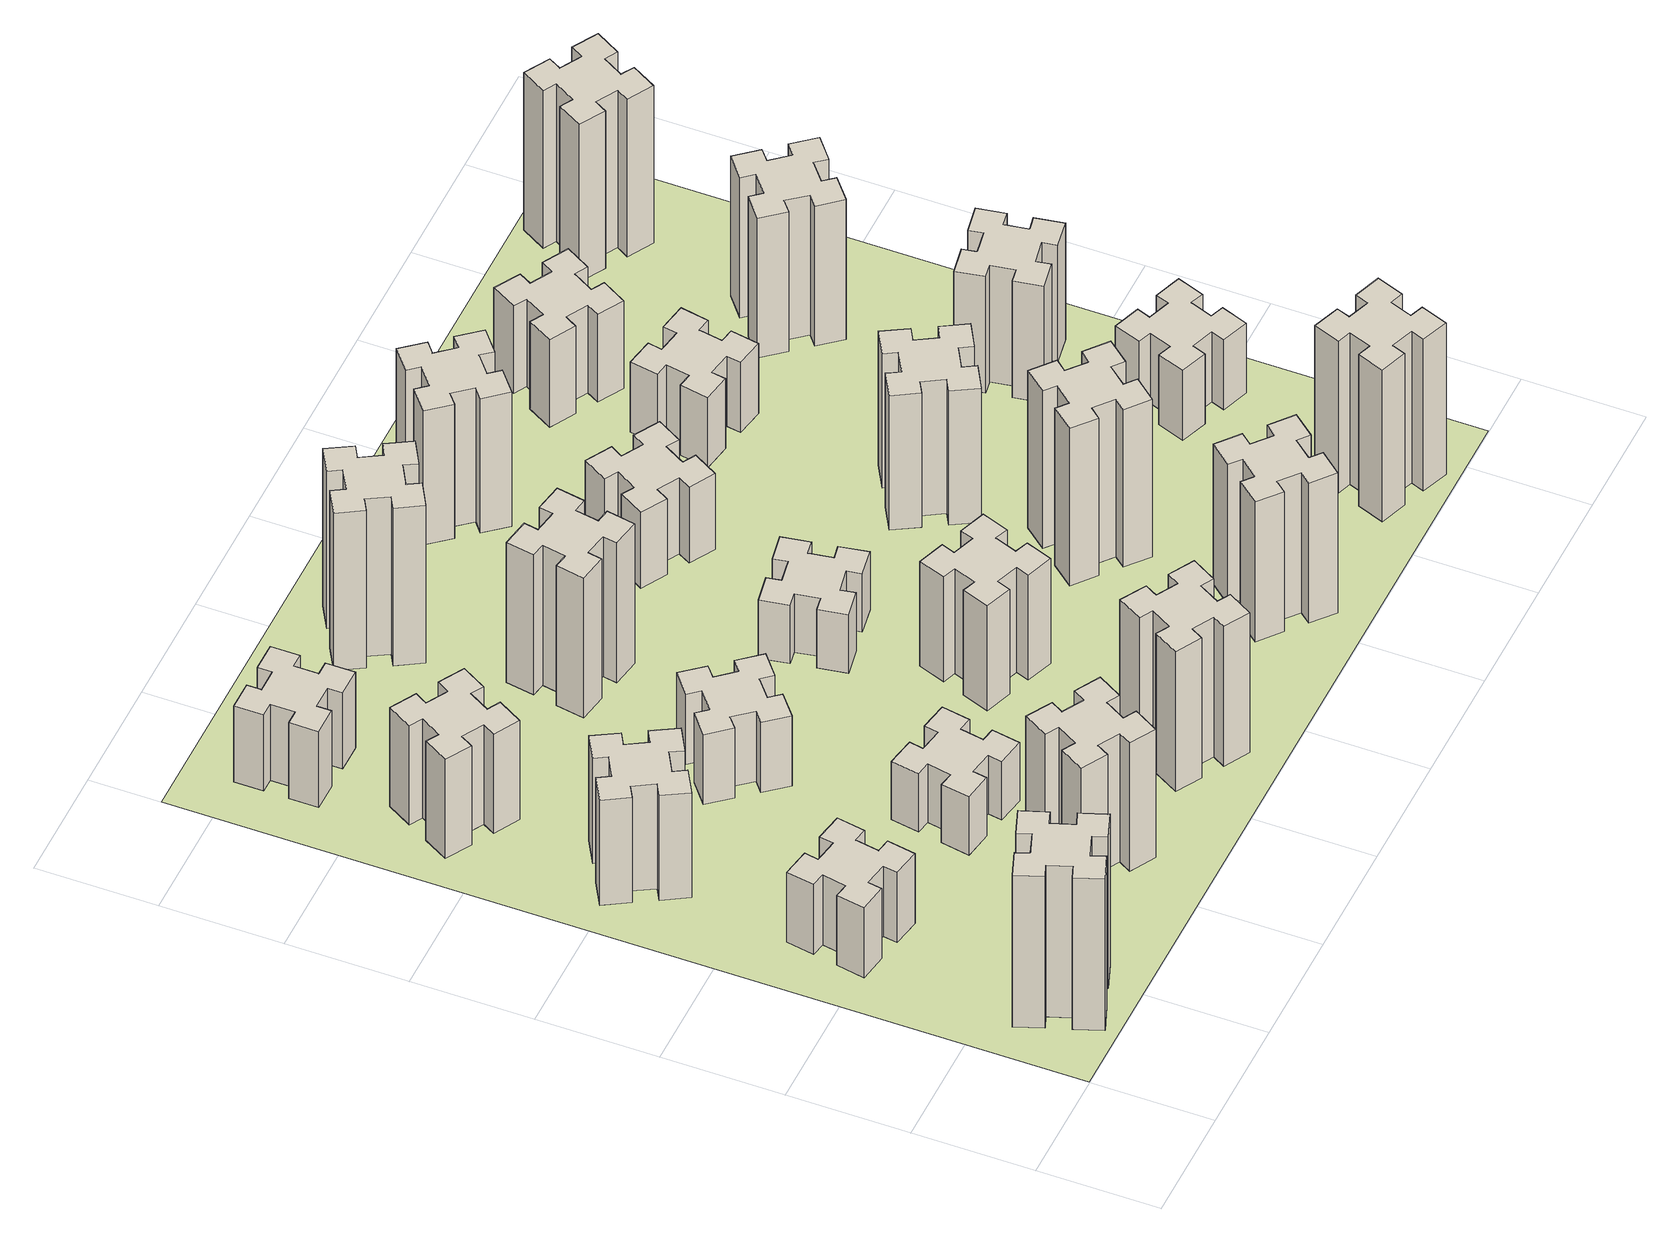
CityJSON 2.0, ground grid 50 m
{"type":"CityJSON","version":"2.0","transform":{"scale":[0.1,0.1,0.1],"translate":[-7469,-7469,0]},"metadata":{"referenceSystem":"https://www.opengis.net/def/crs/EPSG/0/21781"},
"CityObjects":{
"building1":{"type":"Building","attributes":{"class":"1000","function":"1000","usage":"1000","yearOfConstruction":2016,"roofType":"1000","measuredHeight":78,"storeysAboveGround":30,"storeysBelowGround":0},"geometry":[{"type":"Solid","lod":"1","boundaries":[[[[0,1,2,3,4,5,6,7,8,9,10,11,12,13,14,15,16,17,18,19]],[[17,16,20,21]],[[16,15,22,20]],[[15,14,23,22]],[[14,13,24,23]],[[13,12,25,24]],[[12,11,26,25]],[[11,10,27,26]],[[10,9,28,27]],[[9,8,29,28]],[[8,7,30,29]],[[7,6,31,30]],[[6,5,32,31]],[[5,4,33,32]],[[4,3,34,33]],[[3,2,35,34]],[[2,1,36,35]],[[1,0,37,36]],[[0,19,38,37]],[[19,18,39,38]],[[18,17,21,39]],[[24,25,26,27,28,29,30,31,32,33,34,35,36,37,38,39,21,20,22,23]]]]}]},
"building2":{"type":"Building","attributes":{"class":"1000","function":"1000","usage":"1000","yearOfConstruction":2016,"roofType":"1000","measuredHeight":36,"storeysAboveGround":30,"storeysBelowGround":0},"geometry":[{"type":"Solid","lod":"1","boundaries":[[[[40,41,42,43,44,45,46,47,48,49,50,51,52,53,54,55,56,57,58,59]],[[57,56,60,61]],[[56,55,62,60]],[[55,54,63,62]],[[54,53,64,63]],[[53,52,65,64]],[[52,51,66,65]],[[51,50,67,66]],[[50,49,68,67]],[[49,48,69,68]],[[48,47,70,69]],[[47,46,71,70]],[[46,45,72,71]],[[45,44,73,72]],[[44,43,74,73]],[[43,42,75,74]],[[42,41,76,75]],[[41,40,77,76]],[[40,59,78,77]],[[59,58,79,78]],[[58,57,61,79]],[[64,65,66,67,68,69,70,71,72,73,74,75,76,77,78,79,61,60,62,63]]]]}]},
"building3":{"type":"Building","attributes":{"class":"1000","function":"1000","usage":"1000","yearOfConstruction":2016,"roofType":"1000","measuredHeight":54,"storeysAboveGround":30,"storeysBelowGround":0},"geometry":[{"type":"Solid","lod":"1","boundaries":[[[[80,81,82,83,84,85,86,87,88,89,90,91,92,93,94,95,96,97,98,99]],[[97,96,100,101]],[[96,95,102,100]],[[95,94,103,102]],[[94,93,104,103]],[[93,92,105,104]],[[92,91,106,105]],[[91,90,107,106]],[[90,89,108,107]],[[89,88,109,108]],[[88,87,110,109]],[[87,86,111,110]],[[86,85,112,111]],[[85,84,113,112]],[[84,83,114,113]],[[83,82,115,114]],[[82,81,116,115]],[[81,80,117,116]],[[80,99,118,117]],[[99,98,119,118]],[[98,97,101,119]],[[104,105,106,107,108,109,110,111,112,113,114,115,116,117,118,119,101,100,102,103]]]]}]},
"building4":{"type":"Building","attributes":{"class":"1000","function":"1000","usage":"1000","yearOfConstruction":2016,"roofType":"1000","measuredHeight":51,"storeysAboveGround":30,"storeysBelowGround":0},"geometry":[{"type":"Solid","lod":"1","boundaries":[[[[120,121,122,123,124,125,126,127,128,129,130,131,132,133,134,135,136,137,138,139]],[[137,136,140,141]],[[136,135,142,140]],[[135,134,143,142]],[[134,133,144,143]],[[133,132,145,144]],[[132,131,146,145]],[[131,130,147,146]],[[130,129,148,147]],[[129,128,149,148]],[[128,127,150,149]],[[127,126,151,150]],[[126,125,152,151]],[[125,124,153,152]],[[124,123,154,153]],[[123,122,155,154]],[[122,121,156,155]],[[121,120,157,156]],[[120,139,158,157]],[[139,138,159,158]],[[138,137,141,159]],[[144,145,146,147,148,149,150,151,152,153,154,155,156,157,158,159,141,140,142,143]]]]}]},
"building5":{"type":"Building","attributes":{"class":"1000","function":"1000","usage":"1000","yearOfConstruction":2016,"roofType":"1000","measuredHeight":66,"storeysAboveGround":30,"storeysBelowGround":0},"geometry":[{"type":"Solid","lod":"1","boundaries":[[[[160,161,162,163,164,165,166,167,168,169,170,171,172,173,174,175,176,177,178,179]],[[177,176,180,181]],[[176,175,182,180]],[[175,174,183,182]],[[174,173,184,183]],[[173,172,185,184]],[[172,171,186,185]],[[171,170,187,186]],[[170,169,188,187]],[[169,168,189,188]],[[168,167,190,189]],[[167,166,191,190]],[[166,165,192,191]],[[165,164,193,192]],[[164,163,194,193]],[[163,162,195,194]],[[162,161,196,195]],[[161,160,197,196]],[[160,179,198,197]],[[179,178,199,198]],[[178,177,181,199]],[[184,185,186,187,188,189,190,191,192,193,194,195,196,197,198,199,181,180,182,183]]]]}]},
"building6":{"type":"Building","attributes":{"class":"1000","function":"1000","usage":"1000","yearOfConstruction":2016,"roofType":"1000","measuredHeight":39,"storeysAboveGround":30,"storeysBelowGround":0},"geometry":[{"type":"Solid","lod":"1","boundaries":[[[[200,201,202,203,204,205,206,207,208,209,210,211,212,213,214,215,216,217,218,219]],[[217,216,220,221]],[[216,215,222,220]],[[215,214,223,222]],[[214,213,224,223]],[[213,212,225,224]],[[212,211,226,225]],[[211,210,227,226]],[[210,209,228,227]],[[209,208,229,228]],[[208,207,230,229]],[[207,206,231,230]],[[206,205,232,231]],[[205,204,233,232]],[[204,203,234,233]],[[203,202,235,234]],[[202,201,236,235]],[[201,200,237,236]],[[200,219,238,237]],[[219,218,239,238]],[[218,217,221,239]],[[224,225,226,227,228,229,230,231,232,233,234,235,236,237,238,239,221,220,222,223]]]]}]},
"building7":{"type":"Building","attributes":{"class":"1000","function":"1000","usage":"1000","yearOfConstruction":2016,"roofType":"1000","measuredHeight":30,"storeysAboveGround":30,"storeysBelowGround":0},"geometry":[{"type":"Solid","lod":"1","boundaries":[[[[240,241,242,243,244,245,246,247,248,249,250,251,252,253,254,255,256,257,258,259]],[[257,256,260,261]],[[256,255,262,260]],[[255,254,263,262]],[[254,253,264,263]],[[253,252,265,264]],[[252,251,266,265]],[[251,250,267,266]],[[250,249,268,267]],[[249,248,269,268]],[[248,247,270,269]],[[247,246,271,270]],[[246,245,272,271]],[[245,244,273,272]],[[244,243,274,273]],[[243,242,275,274]],[[242,241,276,275]],[[241,240,277,276]],[[240,259,278,277]],[[259,258,279,278]],[[258,257,261,279]],[[264,265,266,267,268,269,270,271,272,273,274,275,276,277,278,279,261,260,262,263]]]]}]},
"building8":{"type":"Building","attributes":{"class":"1000","function":"1000","usage":"1000","yearOfConstruction":2016,"roofType":"1000","measuredHeight":36,"storeysAboveGround":30,"storeysBelowGround":0},"geometry":[{"type":"Solid","lod":"1","boundaries":[[[[280,281,282,283,284,285,286,287,288,289,290,291,292,293,294,295,296,297,298,299]],[[297,296,300,301]],[[296,295,302,300]],[[295,294,303,302]],[[294,293,304,303]],[[293,292,305,304]],[[292,291,306,305]],[[291,290,307,306]],[[290,289,308,307]],[[289,288,309,308]],[[288,287,310,309]],[[287,286,311,310]],[[286,285,312,311]],[[285,284,313,312]],[[284,283,314,313]],[[283,282,315,314]],[[282,281,316,315]],[[281,280,317,316]],[[280,299,318,317]],[[299,298,319,318]],[[298,297,301,319]],[[304,305,306,307,308,309,310,311,312,313,314,315,316,317,318,319,301,300,302,303]]]]}]},
"building9":{"type":"Building","attributes":{"class":"1000","function":"1000","usage":"1000","yearOfConstruction":2016,"roofType":"1000","measuredHeight":72,"storeysAboveGround":30,"storeysBelowGround":0},"geometry":[{"type":"Solid","lod":"1","boundaries":[[[[320,321,322,323,324,325,326,327,328,329,330,331,332,333,334,335,336,337,338,339]],[[337,336,340,341]],[[336,335,342,340]],[[335,334,343,342]],[[334,333,344,343]],[[333,332,345,344]],[[332,331,346,345]],[[331,330,347,346]],[[330,329,348,347]],[[329,328,349,348]],[[328,327,350,349]],[[327,326,351,350]],[[326,325,352,351]],[[325,324,353,352]],[[324,323,354,353]],[[323,322,355,354]],[[322,321,356,355]],[[321,320,357,356]],[[320,339,358,357]],[[339,338,359,358]],[[338,337,341,359]],[[344,345,346,347,348,349,350,351,352,353,354,355,356,357,358,359,341,340,342,343]]]]}]},
"building10":{"type":"Building","attributes":{"class":"1000","function":"1000","usage":"1000","yearOfConstruction":2016,"roofType":"1000","measuredHeight":72,"storeysAboveGround":30,"storeysBelowGround":0},"geometry":[{"type":"Solid","lod":"1","boundaries":[[[[360,361,362,363,364,365,366,367,368,369,370,371,372,373,374,375,376,377,378,379]],[[377,376,380,381]],[[376,375,382,380]],[[375,374,383,382]],[[374,373,384,383]],[[373,372,385,384]],[[372,371,386,385]],[[371,370,387,386]],[[370,369,388,387]],[[369,368,389,388]],[[368,367,390,389]],[[367,366,391,390]],[[366,365,392,391]],[[365,364,393,392]],[[364,363,394,393]],[[363,362,395,394]],[[362,361,396,395]],[[361,360,397,396]],[[360,379,398,397]],[[379,378,399,398]],[[378,377,381,399]],[[384,385,386,387,388,389,390,391,392,393,394,395,396,397,398,399,381,380,382,383]]]]}]},
"building11":{"type":"Building","attributes":{"class":"1000","function":"1000","usage":"1000","yearOfConstruction":2016,"roofType":"1000","measuredHeight":81,"storeysAboveGround":30,"storeysBelowGround":0},"geometry":[{"type":"Solid","lod":"1","boundaries":[[[[400,401,402,403,404,405,406,407,408,409,410,411,412,413,414,415,416,417,418,419]],[[417,416,420,421]],[[416,415,422,420]],[[415,414,423,422]],[[414,413,424,423]],[[413,412,425,424]],[[412,411,426,425]],[[411,410,427,426]],[[410,409,428,427]],[[409,408,429,428]],[[408,407,430,429]],[[407,406,431,430]],[[406,405,432,431]],[[405,404,433,432]],[[404,403,434,433]],[[403,402,435,434]],[[402,401,436,435]],[[401,400,437,436]],[[400,419,438,437]],[[419,418,439,438]],[[418,417,421,439]],[[424,425,426,427,428,429,430,431,432,433,434,435,436,437,438,439,421,420,422,423]]]]}]},
"building12":{"type":"Building","attributes":{"class":"1000","function":"1000","usage":"1000","yearOfConstruction":2016,"roofType":"1000","measuredHeight":54,"storeysAboveGround":30,"storeysBelowGround":0},"geometry":[{"type":"Solid","lod":"1","boundaries":[[[[440,441,442,443,444,445,446,447,448,449,450,451,452,453,454,455,456,457,458,459]],[[457,456,460,461]],[[456,455,462,460]],[[455,454,463,462]],[[454,453,464,463]],[[453,452,465,464]],[[452,451,466,465]],[[451,450,467,466]],[[450,449,468,467]],[[449,448,469,468]],[[448,447,470,469]],[[447,446,471,470]],[[446,445,472,471]],[[445,444,473,472]],[[444,443,474,473]],[[443,442,475,474]],[[442,441,476,475]],[[441,440,477,476]],[[440,459,478,477]],[[459,458,479,478]],[[458,457,461,479]],[[464,465,466,467,468,469,470,471,472,473,474,475,476,477,478,479,461,460,462,463]]]]}]},
"building13":{"type":"Building","attributes":{"class":"1000","function":"1000","usage":"1000","yearOfConstruction":2016,"roofType":"1000","measuredHeight":30,"storeysAboveGround":30,"storeysBelowGround":0},"geometry":[{"type":"Solid","lod":"1","boundaries":[[[[480,481,482,483,484,485,486,487,488,489,490,491,492,493,494,495,496,497,498,499]],[[497,496,500,501]],[[496,495,502,500]],[[495,494,503,502]],[[494,493,504,503]],[[493,492,505,504]],[[492,491,506,505]],[[491,490,507,506]],[[490,489,508,507]],[[489,488,509,508]],[[488,487,510,509]],[[487,486,511,510]],[[486,485,512,511]],[[485,484,513,512]],[[484,483,514,513]],[[483,482,515,514]],[[482,481,516,515]],[[481,480,517,516]],[[480,499,518,517]],[[499,498,519,518]],[[498,497,501,519]],[[504,505,506,507,508,509,510,511,512,513,514,515,516,517,518,519,501,500,502,503]]]]}]},
"building14":{"type":"Building","attributes":{"class":"1000","function":"1000","usage":"1000","yearOfConstruction":2016,"roofType":"1000","measuredHeight":72,"storeysAboveGround":30,"storeysBelowGround":0},"geometry":[{"type":"Solid","lod":"1","boundaries":[[[[520,521,522,523,524,525,526,527,528,529,530,531,532,533,534,535,536,537,538,539]],[[537,536,540,541]],[[536,535,542,540]],[[535,534,543,542]],[[534,533,544,543]],[[533,532,545,544]],[[532,531,546,545]],[[531,530,547,546]],[[530,529,548,547]],[[529,528,549,548]],[[528,527,550,549]],[[527,526,551,550]],[[526,525,552,551]],[[525,524,553,552]],[[524,523,554,553]],[[523,522,555,554]],[[522,521,556,555]],[[521,520,557,556]],[[520,539,558,557]],[[539,538,559,558]],[[538,537,541,559]],[[544,545,546,547,548,549,550,551,552,553,554,555,556,557,558,559,541,540,542,543]]]]}]},
"building15":{"type":"Building","attributes":{"class":"1000","function":"1000","usage":"1000","yearOfConstruction":2016,"roofType":"1000","measuredHeight":39,"storeysAboveGround":30,"storeysBelowGround":0},"geometry":[{"type":"Solid","lod":"1","boundaries":[[[[560,561,562,563,564,565,566,567,568,569,570,571,572,573,574,575,576,577,578,579]],[[577,576,580,581]],[[576,575,582,580]],[[575,574,583,582]],[[574,573,584,583]],[[573,572,585,584]],[[572,571,586,585]],[[571,570,587,586]],[[570,569,588,587]],[[569,568,589,588]],[[568,567,590,589]],[[567,566,591,590]],[[566,565,592,591]],[[565,564,593,592]],[[564,563,594,593]],[[563,562,595,594]],[[562,561,596,595]],[[561,560,597,596]],[[560,579,598,597]],[[579,578,599,598]],[[578,577,581,599]],[[584,585,586,587,588,589,590,591,592,593,594,595,596,597,598,599,581,580,582,583]]]]}]},
"building16":{"type":"Building","attributes":{"class":"1000","function":"1000","usage":"1000","yearOfConstruction":2016,"roofType":"1000","measuredHeight":69,"storeysAboveGround":30,"storeysBelowGround":0},"geometry":[{"type":"Solid","lod":"1","boundaries":[[[[600,601,602,603,604,605,606,607,608,609,610,611,612,613,614,615,616,617,618,619]],[[617,616,620,621]],[[616,615,622,620]],[[615,614,623,622]],[[614,613,624,623]],[[613,612,625,624]],[[612,611,626,625]],[[611,610,627,626]],[[610,609,628,627]],[[609,608,629,628]],[[608,607,630,629]],[[607,606,631,630]],[[606,605,632,631]],[[605,604,633,632]],[[604,603,634,633]],[[603,602,635,634]],[[602,601,636,635]],[[601,600,637,636]],[[600,619,638,637]],[[619,618,639,638]],[[618,617,621,639]],[[624,625,626,627,628,629,630,631,632,633,634,635,636,637,638,639,621,620,622,623]]]]}]},
"building17":{"type":"Building","attributes":{"class":"1000","function":"1000","usage":"1000","yearOfConstruction":2016,"roofType":"1000","measuredHeight":81,"storeysAboveGround":30,"storeysBelowGround":0},"geometry":[{"type":"Solid","lod":"1","boundaries":[[[[640,641,642,643,644,645,646,647,648,649,650,651,652,653,654,655,656,657,658,659]],[[657,656,660,661]],[[656,655,662,660]],[[655,654,663,662]],[[654,653,664,663]],[[653,652,665,664]],[[652,651,666,665]],[[651,650,667,666]],[[650,649,668,667]],[[649,648,669,668]],[[648,647,670,669]],[[647,646,671,670]],[[646,645,672,671]],[[645,644,673,672]],[[644,643,674,673]],[[643,642,675,674]],[[642,641,676,675]],[[641,640,677,676]],[[640,659,678,677]],[[659,658,679,678]],[[658,657,661,679]],[[664,665,666,667,668,669,670,671,672,673,674,675,676,677,678,679,661,660,662,663]]]]}]},
"building18":{"type":"Building","attributes":{"class":"1000","function":"1000","usage":"1000","yearOfConstruction":2016,"roofType":"1000","measuredHeight":69,"storeysAboveGround":30,"storeysBelowGround":0},"geometry":[{"type":"Solid","lod":"1","boundaries":[[[[680,681,682,683,684,685,686,687,688,689,690,691,692,693,694,695,696,697,698,699]],[[697,696,700,701]],[[696,695,702,700]],[[695,694,703,702]],[[694,693,704,703]],[[693,692,705,704]],[[692,691,706,705]],[[691,690,707,706]],[[690,689,708,707]],[[689,688,709,708]],[[688,687,710,709]],[[687,686,711,710]],[[686,685,712,711]],[[685,684,713,712]],[[684,683,714,713]],[[683,682,715,714]],[[682,681,716,715]],[[681,680,717,716]],[[680,699,718,717]],[[699,698,719,718]],[[698,697,701,719]],[[704,705,706,707,708,709,710,711,712,713,714,715,716,717,718,719,701,700,702,703]]]]}]},
"building19":{"type":"Building","attributes":{"class":"1000","function":"1000","usage":"1000","yearOfConstruction":2016,"roofType":"1000","measuredHeight":36,"storeysAboveGround":30,"storeysBelowGround":0},"geometry":[{"type":"Solid","lod":"1","boundaries":[[[[720,721,722,723,724,725,726,727,728,729,730,731,732,733,734,735,736,737,738,739]],[[737,736,740,741]],[[736,735,742,740]],[[735,734,743,742]],[[734,733,744,743]],[[733,732,745,744]],[[732,731,746,745]],[[731,730,747,746]],[[730,729,748,747]],[[729,728,749,748]],[[728,727,750,749]],[[727,726,751,750]],[[726,725,752,751]],[[725,724,753,752]],[[724,723,754,753]],[[723,722,755,754]],[[722,721,756,755]],[[721,720,757,756]],[[720,739,758,757]],[[739,738,759,758]],[[738,737,741,759]],[[744,745,746,747,748,749,750,751,752,753,754,755,756,757,758,759,741,740,742,743]]]]}]},
"building20":{"type":"Building","attributes":{"class":"1000","function":"1000","usage":"1000","yearOfConstruction":2016,"roofType":"1000","measuredHeight":78,"storeysAboveGround":30,"storeysBelowGround":0},"geometry":[{"type":"Solid","lod":"1","boundaries":[[[[760,761,762,763,764,765,766,767,768,769,770,771,772,773,774,775,776,777,778,779]],[[777,776,780,781]],[[776,775,782,780]],[[775,774,783,782]],[[774,773,784,783]],[[773,772,785,784]],[[772,771,786,785]],[[771,770,787,786]],[[770,769,788,787]],[[769,768,789,788]],[[768,767,790,789]],[[767,766,791,790]],[[766,765,792,791]],[[765,764,793,792]],[[764,763,794,793]],[[763,762,795,794]],[[762,761,796,795]],[[761,760,797,796]],[[760,779,798,797]],[[779,778,799,798]],[[778,777,781,799]],[[784,785,786,787,788,789,790,791,792,793,794,795,796,797,798,799,781,780,782,783]]]]}]},
"building21":{"type":"Building","attributes":{"class":"1000","function":"1000","usage":"1000","yearOfConstruction":2016,"roofType":"1000","measuredHeight":45,"storeysAboveGround":30,"storeysBelowGround":0},"geometry":[{"type":"Solid","lod":"1","boundaries":[[[[800,801,802,803,804,805,806,807,808,809,810,811,812,813,814,815,816,817,818,819]],[[817,816,820,821]],[[816,815,822,820]],[[815,814,823,822]],[[814,813,824,823]],[[813,812,825,824]],[[812,811,826,825]],[[811,810,827,826]],[[810,809,828,827]],[[809,808,829,828]],[[808,807,830,829]],[[807,806,831,830]],[[806,805,832,831]],[[805,804,833,832]],[[804,803,834,833]],[[803,802,835,834]],[[802,801,836,835]],[[801,800,837,836]],[[800,819,838,837]],[[819,818,839,838]],[[818,817,821,839]],[[824,825,826,827,828,829,830,831,832,833,834,835,836,837,838,839,821,820,822,823]]]]}]},
"building22":{"type":"Building","attributes":{"class":"1000","function":"1000","usage":"1000","yearOfConstruction":2016,"roofType":"1000","measuredHeight":36,"storeysAboveGround":30,"storeysBelowGround":0},"geometry":[{"type":"Solid","lod":"1","boundaries":[[[[840,841,842,843,844,845,846,847,848,849,850,851,852,853,854,855,856,857,858,859]],[[857,856,860,861]],[[856,855,862,860]],[[855,854,863,862]],[[854,853,864,863]],[[853,852,865,864]],[[852,851,866,865]],[[851,850,867,866]],[[850,849,868,867]],[[849,848,869,868]],[[848,847,870,869]],[[847,846,871,870]],[[846,845,872,871]],[[845,844,873,872]],[[844,843,874,873]],[[843,842,875,874]],[[842,841,876,875]],[[841,840,877,876]],[[840,859,878,877]],[[859,858,879,878]],[[858,857,861,879]],[[864,865,866,867,868,869,870,871,872,873,874,875,876,877,878,879,861,860,862,863]]]]}]},
"building23":{"type":"Building","attributes":{"class":"1000","function":"1000","usage":"1000","yearOfConstruction":2016,"roofType":"1000","measuredHeight":60,"storeysAboveGround":30,"storeysBelowGround":0},"geometry":[{"type":"Solid","lod":"1","boundaries":[[[[880,881,882,883,884,885,886,887,888,889,890,891,892,893,894,895,896,897,898,899]],[[897,896,900,901]],[[896,895,902,900]],[[895,894,903,902]],[[894,893,904,903]],[[893,892,905,904]],[[892,891,906,905]],[[891,890,907,906]],[[890,889,908,907]],[[889,888,909,908]],[[888,887,910,909]],[[887,886,911,910]],[[886,885,912,911]],[[885,884,913,912]],[[884,883,914,913]],[[883,882,915,914]],[[882,881,916,915]],[[881,880,917,916]],[[880,899,918,917]],[[899,898,919,918]],[[898,897,901,919]],[[904,905,906,907,908,909,910,911,912,913,914,915,916,917,918,919,901,900,902,903]]]]}]},
"building24":{"type":"Building","attributes":{"class":"1000","function":"1000","usage":"1000","yearOfConstruction":2016,"roofType":"1000","measuredHeight":72,"storeysAboveGround":30,"storeysBelowGround":0},"geometry":[{"type":"Solid","lod":"1","boundaries":[[[[920,921,922,923,924,925,926,927,928,929,930,931,932,933,934,935,936,937,938,939]],[[937,936,940,941]],[[936,935,942,940]],[[935,934,943,942]],[[934,933,944,943]],[[933,932,945,944]],[[932,931,946,945]],[[931,930,947,946]],[[930,929,948,947]],[[929,928,949,948]],[[928,927,950,949]],[[927,926,951,950]],[[926,925,952,951]],[[925,924,953,952]],[[924,923,954,953]],[[923,922,955,954]],[[922,921,956,955]],[[921,920,957,956]],[[920,939,958,957]],[[939,938,959,958]],[[938,937,941,959]],[[944,945,946,947,948,949,950,951,952,953,954,955,956,957,958,959,941,940,942,943]]]]}]},
"building25":{"type":"Building","attributes":{"class":"1000","function":"1000","usage":"1000","yearOfConstruction":2016,"roofType":"1000","measuredHeight":81,"storeysAboveGround":30,"storeysBelowGround":0},"geometry":[{"type":"Solid","lod":"1","boundaries":[[[[960,961,962,963,964,965,966,967,968,969,970,971,972,973,974,975,976,977,978,979]],[[977,976,980,981]],[[976,975,982,980]],[[975,974,983,982]],[[974,973,984,983]],[[973,972,985,984]],[[972,971,986,985]],[[971,970,987,986]],[[970,969,988,987]],[[969,968,989,988]],[[968,967,990,989]],[[967,966,991,990]],[[966,965,992,991]],[[965,964,993,992]],[[964,963,994,993]],[[963,962,995,994]],[[962,961,996,995]],[[961,960,997,996]],[[960,979,998,997]],[[979,978,999,998]],[[978,977,981,999]],[[984,985,986,987,988,989,990,991,992,993,994,995,996,997,998,999,981,980,982,983]]]]}]},
"landuse1":{"type":"LandUse","attributes":{"name":"plot1","function":"1010"},"geometry":[{"type":"MultiSurface","lod":"1","boundaries":[[[1000,1001,1002,1003]]]}]}
},
"vertices":[
[385,396,0],[291,362,0],[270,418,0],[157,377,0],[199,264,0],[255,285,0],[289,191,0],[233,170,0],[274,57,0],[387,99,0],[366,155,0],[460,189,0],[480,133,0],[593,174,0],[552,287,0],[496,266,0],[462,360,0],[518,380,0],[477,493,0],[364,452,0],[462,360,780],[518,380,780],[496,266,780],[552,287,780],[593,174,780],[480,133,780],[460,189,780],[366,155,780],[387,99,780],[274,57,780],[233,170,780],[289,191,780],[255,285,780],[199,264,780],[157,377,780],[270,418,780],[291,362,780],[385,396,780],[364,452,780],[477,493,780],
[307,1016,0],[405,998,0],[395,939,0],[513,918,0],[534,1037,0],[475,1047,0],[492,1145,0],[551,1135,0],[572,1253,0],[454,1274,0],[444,1215,0],[345,1232,0],[356,1291,0],[237,1312,0],[217,1194,0],[276,1184,0],[258,1085,0],[199,1096,0],[178,977,0],[297,957,0],[258,1085,360],[199,1096,360],[276,1184,360],[217,1194,360],[237,1312,360],[356,1291,360],[345,1232,360],[444,1215,360],[454,1274,360],[572,1253,360],[551,1135,360],[492,1145,360],[475,1047,360],[534,1037,360],[513,918,360],[395,939,360],[405,998,360],[307,1016,360],[297,957,360],[178,977,360],
[496,1967,0],[446,2054,0],[498,2084,0],[438,2188,0],[334,2128,0],[364,2076,0],[277,2026,0],[247,2078,0],[143,2018,0],[203,1914,0],[255,1944,0],[305,1857,0],[253,1827,0],[313,1723,0],[417,1783,0],[387,1835,0],[474,1885,0],[504,1833,0],[608,1893,0],[548,1997,0],[474,1885,540],[504,1833,540],[387,1835,540],[417,1783,540],[313,1723,540],[253,1827,540],[305,1857,540],[255,1944,540],[203,1914,540],[143,2018,540],[247,2078,540],[277,2026,540],[364,2076,540],[334,2128,540],[438,2188,540],[498,2084,540],[446,2054,540],[496,1967,540],[548,1997,540],[608,1893,540],
[446,2597,0],[496,2684,0],[548,2654,0],[608,2758,0],[504,2818,0],[474,2766,0],[387,2816,0],[417,2868,0],[313,2928,0],[253,2824,0],[305,2794,0],[255,2707,0],[203,2737,0],[143,2633,0],[247,2573,0],[277,2625,0],[364,2575,0],[334,2523,0],[438,2463,0],[498,2567,0],[364,2575,510],[334,2523,510],[277,2625,510],[247,2573,510],[143,2633,510],[203,2737,510],[255,2707,510],[305,2794,510],[253,2824,510],[313,2928,510],[417,2868,510],[387,2816,510],[474,2766,510],[504,2818,510],[608,2758,510],[548,2654,510],[496,2684,510],[446,2597,510],[498,2567,510],[438,2463,510],
[1186,377,0],[1236,464,0],[1288,434,0],[1348,538,0],[1244,598,0],[1214,546,0],[1127,596,0],[1157,648,0],[1053,708,0],[993,604,0],[1045,574,0],[995,487,0],[943,517,0],[883,413,0],[987,353,0],[1017,405,0],[1104,355,0],[1074,303,0],[1178,243,0],[1238,347,0],[1104,355,660],[1074,303,660],[1017,405,660],[987,353,660],[883,413,660],[943,517,660],[995,487,660],[1045,574,660],[993,604,660],[1053,708,660],[1157,648,660],[1127,596,660],[1214,546,660],[1244,598,660],[1348,538,660],[1288,434,660],[1236,464,660],[1186,377,660],[1238,347,660],[1178,243,660],
[265,3385,0],[265,3285,0],[205,3285,0],[205,3165,0],[325,3165,0],[325,3225,0],[425,3225,0],[425,3165,0],[545,3165,0],[545,3285,0],[485,3285,0],[485,3385,0],[545,3385,0],[545,3505,0],[425,3505,0],[425,3445,0],[325,3445,0],[325,3505,0],[205,3505,0],[205,3385,0],[325,3445,390],[325,3505,390],[425,3445,390],[425,3505,390],[545,3505,390],[545,3385,390],[485,3385,390],[485,3285,390],[545,3285,390],[545,3165,390],[425,3165,390],[425,3225,390],[325,3225,390],[325,3165,390],[205,3165,390],[205,3285,390],[265,3285,390],[265,3385,390],[205,3385,390],[205,3505,390],
[1016,1084,0],[998,985,0],[939,996,0],[918,877,0],[1037,857,0],[1047,916,0],[1145,898,0],[1135,839,0],[1253,818,0],[1274,937,0],[1215,947,0],[1232,1045,0],[1291,1035,0],[1312,1153,0],[1194,1174,0],[1184,1115,0],[1085,1132,0],[1096,1191,0],[977,1212,0],[957,1094,0],[1085,1132,300],[1096,1191,300],[1184,1115,300],[1194,1174,300],[1312,1153,300],[1291,1035,300],[1232,1045,300],[1215,947,300],[1274,937,300],[1253,818,300],[1135,839,300],[1145,898,300],[1047,916,300],[1037,857,300],[918,877,300],[939,996,300],[998,985,300],[1016,1084,300],[957,1094,300],[977,1212,300],
[983,1972,0],[906,1907,0],[868,1953,0],[776,1876,0],[853,1784,0],[899,1823,0],[963,1746,0],[917,1708,0],[994,1616,0],[1086,1693,0],[1048,1739,0],[1124,1803,0],[1163,1757,0],[1255,1834,0],[1178,1926,0],[1132,1888,0],[1067,1964,0],[1113,2003,0],[1036,2095,0],[944,2018,0],[1067,1964,360],[1113,2003,360],[1132,1888,360],[1178,1926,360],[1255,1834,360],[1163,1757,360],[1124,1803,360],[1048,1739,360],[1086,1693,360],[994,1616,360],[917,1708,360],[963,1746,360],[899,1823,360],[853,1784,360],[776,1876,360],[868,1953,360],[906,1907,360],[983,1972,360],[944,2018,360],[1036,2095,360],
[1657,305,0],[1744,255,0],[1714,203,0],[1818,143,0],[1878,247,0],[1826,277,0],[1876,364,0],[1928,334,0],[1988,438,0],[1884,498,0],[1854,446,0],[1767,496,0],[1797,548,0],[1693,608,0],[1633,504,0],[1685,474,0],[1635,387,0],[1583,417,0],[1523,313,0],[1627,253,0],[1635,387,720],[1583,417,720],[1685,474,720],[1633,504,720],[1693,608,720],[1797,548,720],[1767,496,720],[1854,446,720],[1884,498,720],[1988,438,720],[1928,334,720],[1876,364,720],[1826,277,720],[1878,247,720],[1818,143,720],[1714,203,720],[1744,255,720],[1657,305,720],[1627,253,720],[1523,313,720],
[1315,2527,0],[1332,2625,0],[1391,2615,0],[1412,2733,0],[1294,2754,0],[1284,2695,0],[1185,2712,0],[1196,2771,0],[1077,2792,0],[1057,2674,0],[1116,2664,0],[1098,2565,0],[1039,2576,0],[1018,2457,0],[1137,2437,0],[1147,2496,0],[1245,2478,0],[1235,2419,0],[1353,2398,0],[1374,2517,0],[1245,2478,720],[1235,2419,720],[1147,2496,720],[1137,2437,720],[1018,2457,720],[1039,2576,720],[1098,2565,720],[1116,2664,720],[1057,2674,720],[1077,2792,720],[1196,2771,720],[1185,2712,720],[1284,2695,720],[1294,2754,720],[1412,2733,720],[1391,2615,720],[1332,2625,720],[1315,2527,720],[1374,2517,720],[1353,2398,720],
[1236,3347,0],[1186,3434,0],[1238,3464,0],[1178,3568,0],[1074,3508,0],[1104,3456,0],[1017,3406,0],[987,3458,0],[883,3398,0],[943,3294,0],[995,3324,0],[1045,3237,0],[993,3207,0],[1053,3103,0],[1157,3163,0],[1127,3215,0],[1214,3265,0],[1244,3213,0],[1348,3273,0],[1288,3377,0],[1214,3265,810],[1244,3213,810],[1127,3215,810],[1157,3163,810],[1053,3103,810],[993,3207,810],[1045,3237,810],[995,3324,810],[943,3294,810],[883,3398,810],[987,3458,810],[1017,3406,810],[1104,3456,810],[1074,3508,810],[1178,3568,810],[1238,3464,810],[1186,3434,810],[1236,3347,810],[1288,3377,810],[1348,3273,810],
[1769,1300,0],[1735,1206,0],[1679,1227,0],[1637,1114,0],[1750,1073,0],[1771,1129,0],[1865,1095,0],[1844,1039,0],[1957,997,0],[1998,1110,0],[1942,1131,0],[1976,1225,0],[2032,1204,0],[2073,1317,0],[1960,1358,0],[1940,1302,0],[1846,1336,0],[1867,1392,0],[1754,1433,0],[1713,1320,0],[1846,1336,540],[1867,1392,540],[1940,1302,540],[1960,1358,540],[2073,1317,540],[2032,1204,540],[1976,1225,540],[1942,1131,540],[1998,1110,540],[1957,997,540],[1844,1039,540],[1865,1095,540],[1771,1129,540],[1750,1073,540],[1637,1114,540],[1679,1227,540],[1735,1206,540],[1769,1300,540],[1713,1320,540],[1754,1433,540],
[1872,1825,0],[1855,1924,0],[1914,1934,0],[1893,2052,0],[1775,2031,0],[1785,1972,0],[1687,1955,0],[1677,2014,0],[1558,1993,0],[1579,1875,0],[1638,1885,0],[1656,1787,0],[1597,1777,0],[1617,1658,0],[1736,1679,0],[1725,1738,0],[1824,1756,0],[1834,1697,0],[1952,1717,0],[1931,1836,0],[1824,1756,300],[1834,1697,300],[1725,1738,300],[1736,1679,300],[1617,1658,300],[1597,1777,300],[1656,1787,300],[1638,1885,300],[1579,1875,300],[1558,1993,300],[1677,2014,300],[1687,1955,300],[1785,1972,300],[1775,2031,300],[1893,2052,300],[1914,1934,300],[1855,1924,300],[1872,1825,300],[1931,1836,300],[1952,1717,300],
[2486,323,0],[2563,259,0],[2524,213,0],[2616,136,0],[2693,228,0],[2647,266,0],[2712,343,0],[2758,304,0],[2835,396,0],[2743,473,0],[2704,427,0],[2628,492,0],[2666,538,0],[2574,615,0],[2497,523,0],[2543,484,0],[2479,408,0],[2433,446,0],[2356,354,0],[2448,277,0],[2479,408,720],[2433,446,720],[2543,484,720],[2497,523,720],[2574,615,720],[2666,538,720],[2628,492,720],[2704,427,720],[2743,473,720],[2835,396,720],[2758,304,720],[2712,343,720],[2647,266,720],[2693,228,720],[2616,136,720],[2524,213,720],[2563,259,720],[2486,323,720],[2448,277,720],[2356,354,720],
[2026,2497,0],[2076,2584,0],[2128,2554,0],[2188,2658,0],[2084,2718,0],[2054,2666,0],[1967,2716,0],[1997,2768,0],[1893,2828,0],[1833,2724,0],[1885,2694,0],[1835,2607,0],[1783,2637,0],[1723,2533,0],[1827,2473,0],[1857,2525,0],[1944,2475,0],[1914,2423,0],[2018,2363,0],[2078,2467,0],[1944,2475,390],[1914,2423,390],[1857,2525,390],[1827,2473,390],[1723,2533,390],[1783,2637,390],[1835,2607,390],[1885,2694,390],[1833,2724,390],[1893,2828,390],[1997,2768,390],[1967,2716,390],[2054,2666,390],[2084,2718,390],[2188,2658,390],[2128,2554,390],[2076,2584,390],[2026,2497,390],[2078,2467,390],[2018,2363,390],
[1888,3219,0],[1964,3283,0],[2003,3237,0],[2095,3314,0],[2018,3406,0],[1972,3368,0],[1907,3444,0],[1953,3483,0],[1876,3575,0],[1784,3498,0],[1823,3452,0],[1746,3387,0],[1708,3433,0],[1616,3356,0],[1693,3264,0],[1739,3303,0],[1803,3226,0],[1757,3188,0],[1834,3096,0],[1926,3173,0],[1803,3226,690],[1757,3188,690],[1739,3303,690],[1693,3264,690],[1616,3356,690],[1708,3433,690],[1746,3387,690],[1823,3452,690],[1784,3498,690],[1876,3575,690],[1953,3483,690],[1907,3444,690],[1972,3368,690],[2018,3406,690],[2095,3314,690],[2003,3237,690],[1964,3283,690],[1888,3219,690],[1926,3173,690],[1834,3096,690],
[2647,1006,0],[2712,1083,0],[2758,1044,0],[2835,1136,0],[2743,1213,0],[2704,1167,0],[2628,1232,0],[2666,1278,0],[2574,1355,0],[2497,1263,0],[2543,1224,0],[2479,1148,0],[2433,1186,0],[2356,1094,0],[2448,1017,0],[2486,1063,0],[2563,999,0],[2524,953,0],[2616,876,0],[2693,968,0],[2563,999,810],[2524,953,810],[2486,1063,810],[2448,1017,810],[2356,1094,810],[2433,1186,810],[2479,1148,810],[2543,1224,810],[2497,1263,810],[2574,1355,810],[2666,1278,810],[2628,1232,810],[2704,1167,810],[2743,1213,810],[2835,1136,810],[2758,1044,810],[2712,1083,810],[2647,1006,810],[2693,968,810],[2616,876,810],
[2475,1744,0],[2525,1657,0],[2473,1627,0],[2533,1523,0],[2637,1583,0],[2607,1635,0],[2694,1685,0],[2724,1633,0],[2828,1693,0],[2768,1797,0],[2716,1767,0],[2666,1854,0],[2718,1884,0],[2658,1988,0],[2554,1928,0],[2584,1876,0],[2497,1826,0],[2467,1878,0],[2363,1818,0],[2423,1714,0],[2497,1826,690],[2467,1878,690],[2584,1876,690],[2554,1928,690],[2658,1988,690],[2718,1884,690],[2666,1854,690],[2716,1767,690],[2768,1797,690],[2828,1693,690],[2724,1633,690],[2694,1685,690],[2607,1635,690],[2637,1583,690],[2533,1523,690],[2473,1627,690],[2525,1657,690],[2475,1744,690],[2423,1714,690],[2363,1818,690],
[2664,2795,0],[2565,2812,0],[2576,2871,0],[2457,2892,0],[2437,2774,0],[2496,2764,0],[2478,2665,0],[2419,2676,0],[2398,2557,0],[2517,2537,0],[2527,2596,0],[2625,2578,0],[2615,2519,0],[2733,2498,0],[2754,2617,0],[2695,2627,0],[2712,2725,0],[2771,2715,0],[2792,2833,0],[2674,2854,0],[2712,2725,360],[2771,2715,360],[2695,2627,360],[2754,2617,360],[2733,2498,360],[2615,2519,360],[2625,2578,360],[2527,2596,360],[2517,2537,360],[2398,2557,360],[2419,2676,360],[2478,2665,360],[2496,2764,360],[2437,2774,360],[2457,2892,360],[2576,2871,360],[2565,2812,360],[2664,2795,360],[2674,2854,360],[2792,2833,360],
[3251,189,0],[3345,155,0],[3324,99,0],[3437,57,0],[3478,170,0],[3422,191,0],[3456,285,0],[3512,264,0],[3553,377,0],[3440,418,0],[3420,362,0],[3326,396,0],[3347,452,0],[3234,493,0],[3193,380,0],[3249,360,0],[3215,266,0],[3159,287,0],[3117,174,0],[3230,133,0],[3215,266,780],[3159,287,780],[3249,360,780],[3193,380,780],[3234,493,780],[3347,452,780],[3326,396,780],[3420,362,780],[3440,418,780],[3553,377,780],[3512,264,780],[3456,285,780],[3422,191,780],[3478,170,780],[3437,57,780],[3324,99,780],[3345,155,780],[3251,189,780],[3230,133,780],[3117,174,780],
[2497,3165,0],[2584,3115,0],[2554,3063,0],[2658,3003,0],[2718,3107,0],[2666,3137,0],[2716,3224,0],[2768,3194,0],[2828,3298,0],[2724,3358,0],[2694,3306,0],[2607,3356,0],[2637,3408,0],[2533,3468,0],[2473,3364,0],[2525,3334,0],[2475,3247,0],[2423,3277,0],[2363,3173,0],[2467,3113,0],[2475,3247,450],[2423,3277,450],[2525,3334,450],[2473,3364,450],[2533,3468,450],[2637,3408,450],[2607,3356,450],[2694,3306,450],[2724,3358,450],[2828,3298,450],[2768,3194,450],[2716,3224,450],[2666,3137,450],[2718,3107,450],[2658,3003,450],[2554,3063,450],[2584,3115,450],[2497,3165,450],[2467,3113,450],[2363,3173,450],
[3351,1029,0],[3445,995,0],[3424,939,0],[3537,897,0],[3578,1010,0],[3522,1031,0],[3556,1125,0],[3612,1104,0],[3653,1217,0],[3540,1258,0],[3520,1202,0],[3426,1236,0],[3447,1292,0],[3334,1333,0],[3293,1220,0],[3349,1200,0],[3315,1106,0],[3259,1127,0],[3217,1014,0],[3330,973,0],[3315,1106,360],[3259,1127,360],[3349,1200,360],[3293,1220,360],[3334,1333,360],[3447,1292,360],[3426,1236,360],[3520,1202,360],[3540,1258,360],[3653,1217,360],[3612,1104,360],[3556,1125,360],[3522,1031,360],[3578,1010,360],[3537,897,360],[3424,939,360],[3445,995,360],[3351,1029,360],[3330,973,360],[3217,1014,360],
[3452,1725,0],[3435,1824,0],[3494,1834,0],[3473,1952,0],[3355,1931,0],[3365,1872,0],[3267,1855,0],[3257,1914,0],[3138,1893,0],[3159,1775,0],[3218,1785,0],[3236,1687,0],[3177,1677,0],[3197,1558,0],[3316,1579,0],[3305,1638,0],[3404,1656,0],[3414,1597,0],[3532,1617,0],[3511,1736,0],[3404,1656,600],[3414,1597,600],[3305,1638,600],[3316,1579,600],[3197,1558,600],[3177,1677,600],[3236,1687,600],[3218,1785,600],[3159,1775,600],[3138,1893,600],[3257,1914,600],[3267,1855,600],[3365,1872,600],[3355,1931,600],[3473,1952,600],[3494,1834,600],[3435,1824,600],[3452,1725,600],[3511,1736,600],[3532,1617,600],
[3119,2563,0],[3183,2486,0],[3137,2448,0],[3214,2356,0],[3306,2433,0],[3268,2479,0],[3344,2543,0],[3383,2497,0],[3475,2574,0],[3398,2666,0],[3352,2628,0],[3287,2704,0],[3333,2743,0],[3256,2835,0],[3164,2758,0],[3203,2712,0],[3126,2647,0],[3088,2693,0],[2996,2616,0],[3073,2524,0],[3126,2647,720],[3088,2693,720],[3203,2712,720],[3164,2758,720],[3256,2835,720],[3333,2743,720],[3287,2704,720],[3352,2628,720],[3398,2666,720],[3475,2574,720],[3383,2497,720],[3344,2543,720],[3268,2479,720],[3306,2433,720],[3214,2356,720],[3137,2448,720],[3183,2486,720],[3119,2563,720],[3073,2524,720],[2996,2616,720],
[3237,3365,0],[3324,3315,0],[3294,3263,0],[3398,3203,0],[3458,3307,0],[3406,3337,0],[3456,3424,0],[3508,3394,0],[3568,3498,0],[3464,3558,0],[3434,3506,0],[3347,3556,0],[3377,3608,0],[3273,3668,0],[3213,3564,0],[3265,3534,0],[3215,3447,0],[3163,3477,0],[3103,3373,0],[3207,3313,0],[3215,3447,810],[3163,3477,810],[3265,3534,810],[3213,3564,810],[3273,3668,810],[3377,3608,810],[3347,3556,810],[3434,3506,810],[3464,3558,810],[3568,3498,810],[3508,3394,810],[3456,3424,810],[3406,3337,810],[3458,3307,810],[3398,3203,810],[3294,3263,810],[3324,3315,810],[3237,3365,810],[3207,3313,810],[3103,3373,810],
[5,3705,0],[3705,3705,0],[3705,5,0],[5,5,0]
]}
